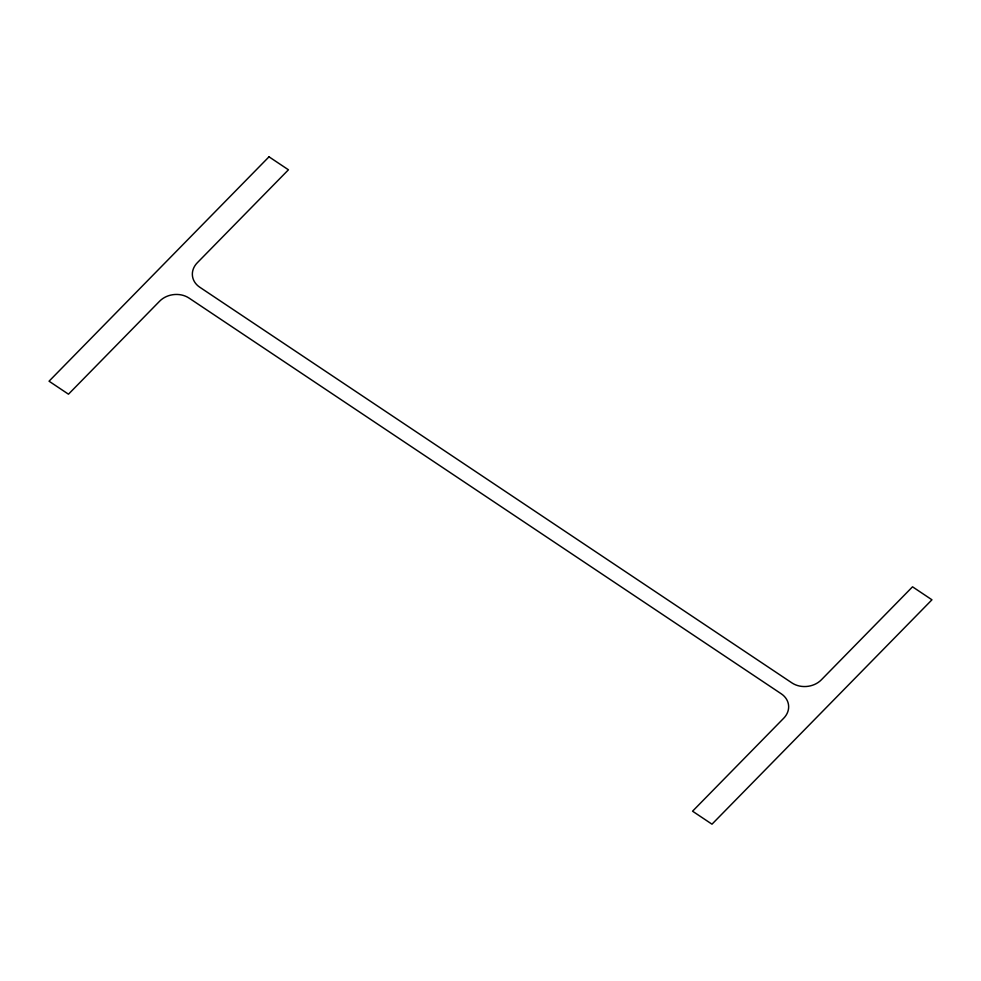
<?xml version="1.0" encoding="UTF-8"?>
<svg xmlns="http://www.w3.org/2000/svg" width="981" height="981" viewBox="0 0 981 981"><rect width="100%" height="100%" fill="white"/><g stroke="black" fill="none" stroke-linecap="round" stroke-linejoin="round"><path stroke-width="1.47" d="M269.015 156.813L49.05 381.204L68.474 394.19L159.633 301.192A20.92 17.351 -6.5 0 1 189.063 298.089L781.256 693.8A20.92 17.351 -6.5 0 1 783.733 718.202L692.561 811.201L711.985 824.187L931.95 599.796L912.526 586.81L821.367 679.808A20.92 17.351 -6.5 0 1 791.937 682.911L199.744 287.2A20.92 17.351 -6.5 0 1 197.267 262.798L288.439 169.799L269.015 156.813"/></g></svg>
